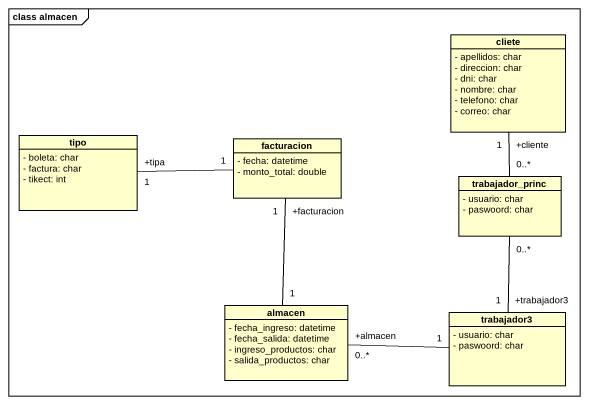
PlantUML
@startuml
mainframe class almacen
hide circle
hide empty members
skinparam classAttributeIconSize 0
class cliete {
  - apellidos: char
  - direccion: char
  - dni: char
  - nombre: char
  - telefono: char
  - correo: char
}
class tipo {
  - boleta: char
  - factura: char
  - tikect: int
}
class facturacion {
  - fecha: datetime
  - monto_total: double
}
class trabajador_princ {
  - usuario: char
  - paswoord: char
}
class almacen {
  - fecha_ingreso: datetime
  - fecha_salida: datetime
  - ingreso_productos: char
  - salida_productos: char
}
class trabajador3 {
  - usuario: char
  - paswoord: char
}
facturacion "1" -left- "+tipa\n1" tipo
trabajador_princ "0..*" -up- "+cliente\n1" cliete
almacen "1" -up- "+facturacion\n1" facturacion
trabajador3 "+trabajador3\n1" -up- "0..*" trabajador_princ
trabajador3 "1" -left- "+almacen\n0..*" almacen
@enduml
